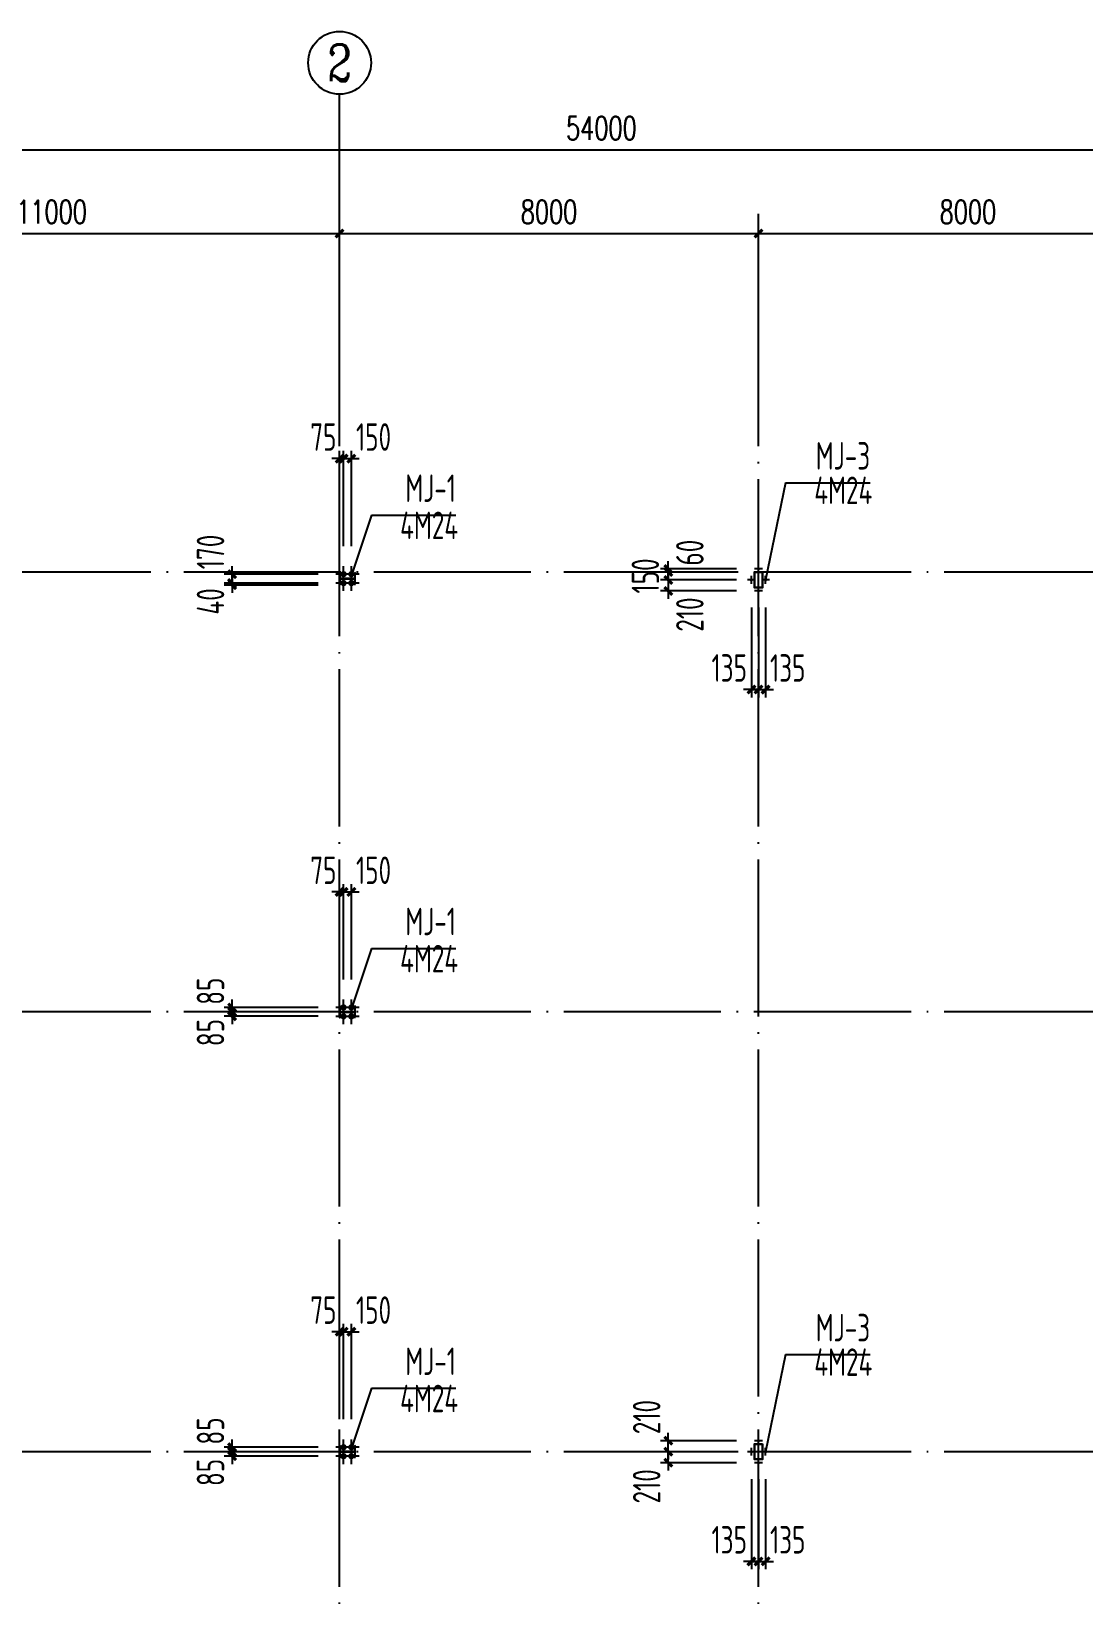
# Model space of a CAD drawing. Extents: x 899043 to 2598688, y -137197 to 211789.
# Drawn here: x 1276270 to 1296366, y 138726 to 168677 of the extents above; entities that cross this region are included whole.
import ezdxf
from ezdxf.enums import TextEntityAlignment as Align

# ---------------------------------------------------------------- set-up
doc = ezdxf.new("R2010")
doc.units = 0
doc.header["$LTSCALE"] = 1500
doc.header["$MEASUREMENT"] = 0
doc.linetypes.add('DASHED', pattern=[0.75, 0.5, -0.25])
doc.linetypes.add('DOTE', pattern=[2.42, 2, -0.2, 0.02, -0.2])
for name, color, linetype in [('AXIS', 3, 'Continuous'), ('AXIS_TEXT', 7, 'Continuous'), ('BOLT', 252, 'Continuous'), ('Boltx', 252, 'DASHED'), ('COLUMN', 2, 'Continuous'), ('DIM', 3, 'Continuous'), ('M_Prof', 2, 'Continuous'), ('TEXT', 7, 'Continuous')]:
    doc.layers.add(name, color=color, linetype=linetype)
doc.styles.add('_TCH_AXIS', font='COMPLEX', dxfattribs={"bigfont": 'GBCBIG'})
doc.styles.add('_TCH_DIM_T3', font='SIMPLEX', dxfattribs={"width": 0.705882, "bigfont": 'GBCBIG'})
doc.styles.add('COMPLEX', font='COMPLEX')
doc.styles.add('TSSD_Dimension', font='Tssdeng.shx', dxfattribs={"width": 0.7, "bigfont": 'hztxt.shx'})
doc.styles.add('TSSD_Label', font='Tssdeng.shx', dxfattribs={"width": 0.7, "bigfont": 'hztxt.shx'})
doc.dimstyles.new('_TCH_ARCH&&150', dxfattribs={"dimtxt": 446.25, "dimasz": 150, "dimexe": 375, "dimexo": 450, "dimgap": 189.375, "dimtad": 1, "dimdec": 0, "dimzin": 0, "dimdsep": 46, "dimtxsty": '_TCH_DIM_T3', "dimblk": 'ARCHTICK', "dimcen": 0.09, "dimclrt": 7, "dimazin": 2, "dimtfac": 1, "dimtdec": 0, "dimtix": 1, "dimtmove": 2, "dimatfit": 3, "dimfxl": 0, "dimtolj": 1, "dimtzin": 0, "dimarcsym": 0})
doc.dimstyles.new('TSSD_150_150', dxfattribs={"dimtxt": 525, "dimasz": 150, "dimexe": 150, "dimexo": 375, "dimgap": 150, "dimtad": 1, "dimdec": 0, "dimzin": 0, "dimdsep": 46, "dimtxsty": 'TSSD_Dimension', "dimblk": 'ARCHTICK', "dimblk1": 'ARCHTICK', "dimblk2": 'ARCHTICK', "dimcen": 0, "dimdle": 150, "dimclrt": 7, "dimadec": 0, "dimazin": 0, "dimtfac": 1, "dimtdec": 0, "dimtix": 1, "dimtmove": 2, "dimatfit": 3, "dimfxl": 0, "dimtolj": 1, "dimtzin": 0, "dimarcsym": 0})

# ---------------------------------------------------------------- blocks, each defined once
blk = doc.blocks.new('_ArchTick')
at = {"color": 0, "linetype": 'ByBlock', "const_width": 0.4}
blk.add_lwpolyline([(-0.5, -0.5), (0.5, 0.5)], dxfattribs=at)
blk = doc.blocks.new('*D198')
at = {"layer": 'AXIS', "color": 0, "lineweight": -2}
for p, q in [((1152829, -40628), (1152829, -37037)), ((1163829, -40628), (1163829, -37037)), ((1152829, -37412), (1163829, -37412))]:
    blk.add_line(p, q, dxfattribs=at)
at = {"layer": 'Defpoints', "color": 0}
for p in [(1163829, -37412), (1152829, -41078), (1163829, -41078)]:
    blk.add_point(p, dxfattribs=at)
at = {"layer": 'AXIS', "color": 0, "lineweight": -2, "xscale": 150, "yscale": 150, "zscale": 150, "rotation": 180}
blk.add_blockref('_ArchTick', (1152829, -37412), dxfattribs=at)
at = {"layer": 'AXIS', "color": 0, "lineweight": -2, "xscale": 150, "yscale": 150, "zscale": 150}
blk.add_blockref('_ArchTick', (1163829, -37412), dxfattribs=at)
at = {"layer": 'AXIS', "color": 7, "insert": (1158329, -36999), "char_height": 446.2, "attachment_point": 5, "style": '_TCH_DIM_T3'}
blk.add_mtext('\\A1;11000', dxfattribs=at)
blk = doc.blocks.new('*D199')
at = {"layer": 'AXIS', "color": 0, "lineweight": -2}
for p, q in [((1163829, -40628), (1163829, -37037)), ((1171829, -40628), (1171829, -37037)), ((1163829, -37412), (1171829, -37412))]:
    blk.add_line(p, q, dxfattribs=at)
at = {"layer": 'Defpoints', "color": 0}
for p in [(1171829, -37412), (1163829, -41078), (1171829, -41078)]:
    blk.add_point(p, dxfattribs=at)
at = {"layer": 'AXIS', "color": 0, "lineweight": -2, "xscale": 150, "yscale": 150, "zscale": 150, "rotation": 180}
blk.add_blockref('_ArchTick', (1163829, -37412), dxfattribs=at)
at = {"layer": 'AXIS', "color": 0, "lineweight": -2, "xscale": 150, "yscale": 150, "zscale": 150}
blk.add_blockref('_ArchTick', (1171829, -37412), dxfattribs=at)
at = {"layer": 'AXIS', "color": 7, "insert": (1167829, -36999), "char_height": 446.2, "attachment_point": 5, "style": '_TCH_DIM_T3'}
blk.add_mtext('\\A1;8000', dxfattribs=at)
blk = doc.blocks.new('*D200')
at = {"layer": 'AXIS', "color": 0, "lineweight": -2}
for p, q in [((1171829, -40628), (1171829, -37037)), ((1179829, -40628), (1179829, -37037)), ((1171829, -37412), (1179829, -37412))]:
    blk.add_line(p, q, dxfattribs=at)
at = {"layer": 'Defpoints', "color": 0}
for p in [(1179829, -37412), (1171829, -41078), (1179829, -41078)]:
    blk.add_point(p, dxfattribs=at)
at = {"layer": 'AXIS', "color": 0, "lineweight": -2, "xscale": 150, "yscale": 150, "zscale": 150, "rotation": 180}
blk.add_blockref('_ArchTick', (1171829, -37412), dxfattribs=at)
at = {"layer": 'AXIS', "color": 0, "lineweight": -2, "xscale": 150, "yscale": 150, "zscale": 150}
blk.add_blockref('_ArchTick', (1179829, -37412), dxfattribs=at)
at = {"layer": 'AXIS', "color": 7, "insert": (1175829, -36999), "char_height": 446.2, "attachment_point": 5, "style": '_TCH_DIM_T3'}
blk.add_mtext('\\A1;8000', dxfattribs=at)
blk = doc.blocks.new('*D203')
at = {"layer": 'AXIS', "color": 0, "lineweight": -2}
for p, q in [((1141829, -40628), (1141829, -35437)), ((1195829, -40628), (1195829, -35437)), ((1141829, -35812), (1195829, -35812))]:
    blk.add_line(p, q, dxfattribs=at)
at = {"layer": 'Defpoints', "color": 0}
for p in [(1195829, -35812), (1141829, -41078), (1195829, -41078)]:
    blk.add_point(p, dxfattribs=at)
at = {"layer": 'AXIS', "color": 0, "lineweight": -2, "xscale": 150, "yscale": 150, "zscale": 150, "rotation": 180}
blk.add_blockref('_ArchTick', (1141829, -35812), dxfattribs=at)
at = {"layer": 'AXIS', "color": 0, "lineweight": -2, "xscale": 150, "yscale": 150, "zscale": 150}
blk.add_blockref('_ArchTick', (1195829, -35812), dxfattribs=at)
at = {"layer": 'AXIS', "color": 7, "insert": (1168829, -35399), "char_height": 446.2, "attachment_point": 5, "style": '_TCH_DIM_T3'}
blk.add_mtext('\\A1;54000', dxfattribs=at)
blk = doc.blocks.new('_AXISO')
blk.add_circle((0, 0), 0.5)
at = {"layer": 'AXIS_TEXT', "style": 'COMPLEX', "width": 1.041667}
blk.add_attdef('A', text='', height=0.56, dxfattribs=at).set_placement((-0.25, -0.28), (0.25, -0.28), align=Align.FIT)
blk = doc.blocks.new('A$C0BB32EA6')
at = {"layer": 'COLUMN'}
for points in [[(30075, 0), (30075, -300), (29925, -300), (29925, 0)], [(30070, -5), (30070, -295), (29930, -295), (29930, -5)], [(30075, -16650), (30075, -16950), (29925, -16950), (29925, -16650)], [(30070, -16655), (30070, -16945), (29930, -16945), (29930, -16655)]]:
    blk.add_lwpolyline(points, close=True, dxfattribs=at)
at = {"layer": 'M_Prof'}
for points in [[(22300, -235), (22300, -15), (22290, -15), (22290, -121), (22010, -121), (22010, -15), (22000, -15), (22000, -235), (22010, -235), (22010, -129), (22290, -129), (22290, -235)], [(22300, -8510), (22300, -8290), (22290, -8290), (22290, -8396), (22010, -8396), (22010, -8290), (22000, -8290), (22000, -8510), (22010, -8510), (22010, -8404), (22290, -8404), (22290, -8510)], [(22300, -16910), (22300, -16690), (22290, -16690), (22290, -16796), (22010, -16796), (22010, -16690), (22000, -16690), (22000, -16910), (22010, -16910), (22010, -16804), (22290, -16804), (22290, -16910)]]:
    blk.add_lwpolyline(points, close=True, dxfattribs=at)
blk = doc.blocks.new('A$C2EA612DB')
at = {"layer": 'M_Prof'}
blk.add_blockref('A$C0BB32EA6', (-54000, 110765), dxfattribs=at)
blk = doc.blocks.new('*D957')
at = {"layer": 'Defpoints', "color": 0}
for p in [(1280104, 141466), (1282122, 141551), (1282122, 141466)]:
    blk.add_point(p, dxfattribs=at)
at = {"layer": 'DIM', "color": 0, "lineweight": -2}
for p, q in [((1280104, 141551), (1280104, 141701)), ((1281747, 141551), (1279954, 141551)), ((1281747, 141466), (1279954, 141466)), ((1280104, 141551), (1280104, 141466)), ((1280104, 141466), (1280104, 141316))]:
    blk.add_line(p, q, dxfattribs=at)
at = {"layer": 'DIM', "color": 0, "lineweight": -2, "xscale": 150, "yscale": 150, "zscale": 150}
for p, rotation in [((1280104, 141551), 270), ((1280104, 141466), 90)]:
    blk.add_blockref('_ArchTick', p, dxfattribs=dict(at, rotation=rotation))
at = {"layer": 'DIM', "color": 7, "insert": (1279691, 141155), "char_height": 525, "attachment_point": 5, "rotation": 90, "style": 'TSSD_Dimension'}
blk.add_mtext('\\A1;85', dxfattribs=at)
blk = doc.blocks.new('*D958')
at = {"layer": 'Defpoints', "color": 0}
for p in [(1282232, 143842), (1282157, 141796), (1282232, 141796)]:
    blk.add_point(p, dxfattribs=at)
at = {"layer": 'DIM', "color": 0, "lineweight": -2}
for p, q in [((1282157, 143842), (1282007, 143842)), ((1282157, 142171), (1282157, 143992)), ((1282157, 143842), (1282232, 143842)), ((1282232, 142171), (1282232, 143992)), ((1282232, 143842), (1282382, 143842))]:
    blk.add_line(p, q, dxfattribs=at)
at = {"layer": 'DIM', "color": 0, "lineweight": -2, "xscale": 150, "yscale": 150, "zscale": 150}
blk.add_blockref('_ArchTick', (1282157, 143842), dxfattribs=at)
at = {"layer": 'DIM', "color": 0, "lineweight": -2, "xscale": 150, "yscale": 150, "zscale": 150, "rotation": 180}
blk.add_blockref('_ArchTick', (1282232, 143842), dxfattribs=at)
at = {"layer": 'DIM', "color": 7, "insert": (1281846, 144255), "char_height": 525, "attachment_point": 5, "style": 'TSSD_Dimension'}
blk.add_mtext('\\A1;75', dxfattribs=at)
blk = doc.blocks.new('*D959')
at = {"layer": 'Defpoints', "color": 0}
for p in [(1282382, 143842), (1282232, 141796), (1282382, 141796)]:
    blk.add_point(p, dxfattribs=at)
at = {"layer": 'DIM', "color": 0, "lineweight": -2}
for p, q in [((1282232, 143842), (1282082, 143842)), ((1282232, 142171), (1282232, 143992)), ((1282232, 143842), (1282382, 143842)), ((1282382, 142171), (1282382, 143992)), ((1282382, 143842), (1282532, 143842))]:
    blk.add_line(p, q, dxfattribs=at)
at = {"layer": 'DIM', "color": 0, "lineweight": -2, "xscale": 150, "yscale": 150, "zscale": 150}
blk.add_blockref('_ArchTick', (1282232, 143842), dxfattribs=at)
at = {"layer": 'DIM', "color": 0, "lineweight": -2, "xscale": 150, "yscale": 150, "zscale": 150, "rotation": 180}
blk.add_blockref('_ArchTick', (1282382, 143842), dxfattribs=at)
at = {"layer": 'DIM', "color": 7, "insert": (1282805, 144255), "char_height": 525, "attachment_point": 5, "style": 'TSSD_Dimension'}
blk.add_mtext('\\A1;150', dxfattribs=at)
blk = doc.blocks.new('*D960')
at = {"layer": 'Defpoints', "color": 0}
for p in [(1280104, 141551), (1282122, 141636), (1282122, 141551)]:
    blk.add_point(p, dxfattribs=at)
at = {"layer": 'DIM', "color": 0, "lineweight": -2}
for p, q in [((1280104, 141636), (1280104, 141786)), ((1281747, 141636), (1279954, 141636)), ((1281747, 141551), (1279954, 141551)), ((1280104, 141636), (1280104, 141551)), ((1280104, 141551), (1280104, 141401))]:
    blk.add_line(p, q, dxfattribs=at)
at = {"layer": 'DIM', "color": 0, "lineweight": -2, "xscale": 150, "yscale": 150, "zscale": 150}
for p, rotation in [((1280104, 141636), 270), ((1280104, 141551), 90)]:
    blk.add_blockref('_ArchTick', p, dxfattribs=dict(at, rotation=rotation))
at = {"layer": 'DIM', "color": 7, "insert": (1279691, 141946), "char_height": 525, "attachment_point": 5, "rotation": 90, "style": 'TSSD_Dimension'}
blk.add_mtext('\\A1;85', dxfattribs=at)
blk = doc.blocks.new('*D1235')
at = {"layer": 'Defpoints', "color": 0}
for p in [(1280104, 149866), (1282122, 149951), (1282122, 149866)]:
    blk.add_point(p, dxfattribs=at)
at = {"layer": 'DIM', "color": 0, "lineweight": -2}
for p, q in [((1280104, 149951), (1280104, 150101)), ((1281747, 149951), (1279954, 149951)), ((1281747, 149866), (1279954, 149866)), ((1280104, 149951), (1280104, 149866)), ((1280104, 149866), (1280104, 149716))]:
    blk.add_line(p, q, dxfattribs=at)
at = {"layer": 'DIM', "color": 0, "lineweight": -2, "xscale": 150, "yscale": 150, "zscale": 150}
for p, rotation in [((1280104, 149951), 270), ((1280104, 149866), 90)]:
    blk.add_blockref('_ArchTick', p, dxfattribs=dict(at, rotation=rotation))
at = {"layer": 'DIM', "color": 7, "insert": (1279691, 149555), "char_height": 525, "attachment_point": 5, "rotation": 90, "style": 'TSSD_Dimension'}
blk.add_mtext('\\A1;85', dxfattribs=at)
blk = doc.blocks.new('*D1236')
at = {"layer": 'Defpoints', "color": 0}
for p in [(1282232, 152242), (1282157, 150196), (1282232, 150196)]:
    blk.add_point(p, dxfattribs=at)
at = {"layer": 'DIM', "color": 0, "lineweight": -2}
for p, q in [((1282157, 152242), (1282007, 152242)), ((1282157, 150571), (1282157, 152392)), ((1282157, 152242), (1282232, 152242)), ((1282232, 150571), (1282232, 152392)), ((1282232, 152242), (1282382, 152242))]:
    blk.add_line(p, q, dxfattribs=at)
at = {"layer": 'DIM', "color": 0, "lineweight": -2, "xscale": 150, "yscale": 150, "zscale": 150}
blk.add_blockref('_ArchTick', (1282157, 152242), dxfattribs=at)
at = {"layer": 'DIM', "color": 0, "lineweight": -2, "xscale": 150, "yscale": 150, "zscale": 150, "rotation": 180}
blk.add_blockref('_ArchTick', (1282232, 152242), dxfattribs=at)
at = {"layer": 'DIM', "color": 7, "insert": (1281846, 152655), "char_height": 525, "attachment_point": 5, "style": 'TSSD_Dimension'}
blk.add_mtext('\\A1;75', dxfattribs=at)
blk = doc.blocks.new('*D1237')
at = {"layer": 'Defpoints', "color": 0}
for p in [(1282382, 152242), (1282232, 150196), (1282382, 150196)]:
    blk.add_point(p, dxfattribs=at)
at = {"layer": 'DIM', "color": 0, "lineweight": -2}
for p, q in [((1282232, 152242), (1282082, 152242)), ((1282232, 150571), (1282232, 152392)), ((1282232, 152242), (1282382, 152242)), ((1282382, 150571), (1282382, 152392)), ((1282382, 152242), (1282532, 152242))]:
    blk.add_line(p, q, dxfattribs=at)
at = {"layer": 'DIM', "color": 0, "lineweight": -2, "xscale": 150, "yscale": 150, "zscale": 150}
blk.add_blockref('_ArchTick', (1282232, 152242), dxfattribs=at)
at = {"layer": 'DIM', "color": 0, "lineweight": -2, "xscale": 150, "yscale": 150, "zscale": 150, "rotation": 180}
blk.add_blockref('_ArchTick', (1282382, 152242), dxfattribs=at)
at = {"layer": 'DIM', "color": 7, "insert": (1282805, 152655), "char_height": 525, "attachment_point": 5, "style": 'TSSD_Dimension'}
blk.add_mtext('\\A1;150', dxfattribs=at)
blk = doc.blocks.new('*D1238')
at = {"layer": 'Defpoints', "color": 0}
for p in [(1280104, 149951), (1282122, 150036), (1282122, 149951)]:
    blk.add_point(p, dxfattribs=at)
at = {"layer": 'DIM', "color": 0, "lineweight": -2}
for p, q in [((1280104, 150036), (1280104, 150186)), ((1281747, 150036), (1279954, 150036)), ((1281747, 149951), (1279954, 149951)), ((1280104, 150036), (1280104, 149951)), ((1280104, 149951), (1280104, 149801))]:
    blk.add_line(p, q, dxfattribs=at)
at = {"layer": 'DIM', "color": 0, "lineweight": -2, "xscale": 150, "yscale": 150, "zscale": 150}
for p, rotation in [((1280104, 150036), 270), ((1280104, 149951), 90)]:
    blk.add_blockref('_ArchTick', p, dxfattribs=dict(at, rotation=rotation))
at = {"layer": 'DIM', "color": 7, "insert": (1279691, 150346), "char_height": 525, "attachment_point": 5, "rotation": 90, "style": 'TSSD_Dimension'}
blk.add_mtext('\\A1;85', dxfattribs=at)
blk = doc.blocks.new('*D1063')
at = {"layer": 'Defpoints', "color": 0}
for p in [(1282232, 160517), (1282157, 158471), (1282232, 158471)]:
    blk.add_point(p, dxfattribs=at)
at = {"layer": 'DIM', "color": 0, "lineweight": -2}
for p, q in [((1282157, 158846), (1282157, 160667)), ((1282232, 158846), (1282232, 160667)), ((1282157, 160517), (1282007, 160517)), ((1282157, 160517), (1282232, 160517)), ((1282232, 160517), (1282382, 160517))]:
    blk.add_line(p, q, dxfattribs=at)
at = {"layer": 'DIM', "color": 0, "lineweight": -2, "xscale": 150, "yscale": 150, "zscale": 150}
blk.add_blockref('_ArchTick', (1282157, 160517), dxfattribs=at)
at = {"layer": 'DIM', "color": 0, "lineweight": -2, "xscale": 150, "yscale": 150, "zscale": 150, "rotation": 180}
blk.add_blockref('_ArchTick', (1282232, 160517), dxfattribs=at)
at = {"layer": 'DIM', "color": 7, "insert": (1281846, 160930), "char_height": 525, "attachment_point": 5, "style": 'TSSD_Dimension'}
blk.add_mtext('\\A1;75', dxfattribs=at)
blk = doc.blocks.new('*D1064')
at = {"layer": 'Defpoints', "color": 0}
for p in [(1282382, 160517), (1282232, 158471), (1282382, 158471)]:
    blk.add_point(p, dxfattribs=at)
at = {"layer": 'DIM', "color": 0, "lineweight": -2}
for p, q in [((1282232, 158846), (1282232, 160667)), ((1282382, 158846), (1282382, 160667)), ((1282232, 160517), (1282082, 160517)), ((1282232, 160517), (1282382, 160517)), ((1282382, 160517), (1282532, 160517))]:
    blk.add_line(p, q, dxfattribs=at)
at = {"layer": 'DIM', "color": 0, "lineweight": -2, "xscale": 150, "yscale": 150, "zscale": 150}
blk.add_blockref('_ArchTick', (1282232, 160517), dxfattribs=at)
at = {"layer": 'DIM', "color": 0, "lineweight": -2, "xscale": 150, "yscale": 150, "zscale": 150, "rotation": 180}
blk.add_blockref('_ArchTick', (1282382, 160517), dxfattribs=at)
at = {"layer": 'DIM', "color": 7, "insert": (1282805, 160930), "char_height": 525, "attachment_point": 5, "style": 'TSSD_Dimension'}
blk.add_mtext('\\A1;150', dxfattribs=at)
blk = doc.blocks.new('*D1065')
at = {"layer": 'Defpoints', "color": 0}
for p in [(1282122, 158311), (1280104, 158141), (1282122, 158141)]:
    blk.add_point(p, dxfattribs=at)
at = {"layer": 'DIM', "color": 0, "lineweight": -2}
for p, q in [((1280104, 158311), (1280104, 158461)), ((1281747, 158311), (1279954, 158311)), ((1280104, 158311), (1280104, 158141)), ((1281747, 158141), (1279954, 158141)), ((1280104, 158141), (1280104, 157991))]:
    blk.add_line(p, q, dxfattribs=at)
at = {"layer": 'DIM', "color": 0, "lineweight": -2, "xscale": 150, "yscale": 150, "zscale": 150}
for p, rotation in [((1280104, 158311), 270), ((1280104, 158141), 90)]:
    blk.add_blockref('_ArchTick', p, dxfattribs=dict(at, rotation=rotation))
at = {"layer": 'DIM', "color": 7, "insert": (1279691, 158734), "char_height": 525, "attachment_point": 5, "rotation": 90, "style": 'TSSD_Dimension'}
blk.add_mtext('\\A1;170', dxfattribs=at)
blk = doc.blocks.new('*D1075')
at = {"layer": 'Defpoints', "color": 0}
for p in [(1280104, 158101), (1282122, 158141), (1282122, 158101)]:
    blk.add_point(p, dxfattribs=at)
at = {"layer": 'DIM', "color": 0, "lineweight": -2}
for p, q in [((1280104, 158141), (1280104, 158291)), ((1281747, 158141), (1279954, 158141)), ((1281747, 158101), (1279954, 158101)), ((1280104, 158141), (1280104, 158101)), ((1280104, 158101), (1280104, 157951))]:
    blk.add_line(p, q, dxfattribs=at)
at = {"layer": 'DIM', "color": 0, "lineweight": -2, "xscale": 150, "yscale": 150, "zscale": 150}
for p, rotation in [((1280104, 158141), 270), ((1280104, 158101), 90)]:
    blk.add_blockref('_ArchTick', p, dxfattribs=dict(at, rotation=rotation))
at = {"layer": 'DIM', "color": 7, "insert": (1279691, 157790), "char_height": 525, "attachment_point": 5, "rotation": 90, "style": 'TSSD_Dimension'}
blk.add_mtext('\\A1;40', dxfattribs=at)
blk = doc.blocks.new('*D1001')
at = {"layer": 'Defpoints', "color": 0}
for p in [(1288434, 158351), (1290111, 158411), (1290111, 158351)]:
    blk.add_point(p, dxfattribs=at)
at = {"layer": 'DIM', "color": 0, "lineweight": -2}
for p, q in [((1288434, 158411), (1288434, 158561)), ((1289736, 158411), (1288284, 158411)), ((1289736, 158351), (1288284, 158351)), ((1288434, 158411), (1288434, 158351)), ((1288434, 158351), (1288434, 158201))]:
    blk.add_line(p, q, dxfattribs=at)
at = {"layer": 'DIM', "color": 0, "lineweight": -2, "xscale": 150, "yscale": 150, "zscale": 150}
for p, rotation in [((1288434, 158411), 270), ((1288434, 158351), 90)]:
    blk.add_blockref('_ArchTick', p, dxfattribs=dict(at, rotation=rotation))
at = {"layer": 'DIM', "color": 7, "insert": (1288846, 158721), "char_height": 525, "attachment_point": 5, "rotation": 90, "style": 'TSSD_Dimension'}
blk.add_mtext('\\A1;60', dxfattribs=at)
blk = doc.blocks.new('*D1002')
at = {"layer": 'Defpoints', "color": 0}
for p in [(1288434, 158201), (1290111, 158351), (1290111, 158201)]:
    blk.add_point(p, dxfattribs=at)
at = {"layer": 'DIM', "color": 0, "lineweight": -2}
for p, q in [((1288434, 158351), (1288434, 158501)), ((1289736, 158351), (1288284, 158351)), ((1289736, 158201), (1288284, 158201)), ((1288434, 158351), (1288434, 158201)), ((1288434, 158201), (1288434, 158051))]:
    blk.add_line(p, q, dxfattribs=at)
at = {"layer": 'DIM', "color": 0, "lineweight": -2, "xscale": 150, "yscale": 150, "zscale": 150}
for p, rotation in [((1288434, 158351), 270), ((1288434, 158201), 90)]:
    blk.add_blockref('_ArchTick', p, dxfattribs=dict(at, rotation=rotation))
at = {"layer": 'DIM', "color": 7, "insert": (1287996, 158276), "char_height": 525, "attachment_point": 5, "rotation": 90, "style": 'TSSD_Dimension'}
blk.add_mtext('\\A1;150', dxfattribs=at)
blk = doc.blocks.new('*D1003')
at = {"layer": 'Defpoints', "color": 0}
for p in [(1290111, 158201), (1288434, 157991), (1290111, 157991)]:
    blk.add_point(p, dxfattribs=at)
at = {"layer": 'DIM', "color": 0, "lineweight": -2}
for p, q in [((1289736, 158201), (1288284, 158201)), ((1288434, 158201), (1288434, 158351)), ((1288434, 158201), (1288434, 157991)), ((1289736, 157991), (1288284, 157991)), ((1288434, 157991), (1288434, 157841))]:
    blk.add_line(p, q, dxfattribs=at)
at = {"layer": 'DIM', "color": 0, "lineweight": -2, "xscale": 150, "yscale": 150, "zscale": 150}
for p, rotation in [((1288434, 158201), 270), ((1288434, 157991), 90)]:
    blk.add_blockref('_ArchTick', p, dxfattribs=dict(at, rotation=rotation))
at = {"layer": 'DIM', "color": 7, "insert": (1288846, 157539), "char_height": 525, "attachment_point": 5, "rotation": 90, "style": 'TSSD_Dimension'}
blk.add_mtext('\\A1;210', dxfattribs=at)
blk = doc.blocks.new('*D1004')
at = {"layer": 'Defpoints', "color": 0}
for p in [(1290022, 158051), (1290157, 158051), (1290157, 156106)]:
    blk.add_point(p, dxfattribs=at)
at = {"layer": 'DIM', "color": 0, "lineweight": -2}
for p, q in [((1290022, 157676), (1290022, 155956)), ((1290157, 157676), (1290157, 155956)), ((1290022, 156106), (1289872, 156106)), ((1290022, 156106), (1290157, 156106)), ((1290157, 156106), (1290307, 156106))]:
    blk.add_line(p, q, dxfattribs=at)
at = {"layer": 'DIM', "color": 0, "lineweight": -2, "xscale": 150, "yscale": 150, "zscale": 150}
blk.add_blockref('_ArchTick', (1290022, 156106), dxfattribs=at)
at = {"layer": 'DIM', "color": 0, "lineweight": -2, "xscale": 150, "yscale": 150, "zscale": 150, "rotation": 180}
blk.add_blockref('_ArchTick', (1290157, 156106), dxfattribs=at)
at = {"layer": 'DIM', "color": 7, "insert": (1289598, 156519), "char_height": 525, "attachment_point": 5, "style": 'TSSD_Dimension'}
blk.add_mtext('\\A1;135', dxfattribs=at)
blk = doc.blocks.new('*D1005')
at = {"layer": 'Defpoints', "color": 0}
for p in [(1290157, 158051), (1290292, 158051), (1290292, 156106)]:
    blk.add_point(p, dxfattribs=at)
at = {"layer": 'DIM', "color": 0, "lineweight": -2}
for p, q in [((1290157, 157676), (1290157, 155956)), ((1290292, 157676), (1290292, 155956)), ((1290157, 156106), (1290007, 156106)), ((1290157, 156106), (1290292, 156106)), ((1290292, 156106), (1290442, 156106))]:
    blk.add_line(p, q, dxfattribs=at)
at = {"layer": 'DIM', "color": 0, "lineweight": -2, "xscale": 150, "yscale": 150, "zscale": 150}
blk.add_blockref('_ArchTick', (1290157, 156106), dxfattribs=at)
at = {"layer": 'DIM', "color": 0, "lineweight": -2, "xscale": 150, "yscale": 150, "zscale": 150, "rotation": 180}
blk.add_blockref('_ArchTick', (1290292, 156106), dxfattribs=at)
at = {"layer": 'DIM', "color": 7, "insert": (1290715, 156519), "char_height": 525, "attachment_point": 5, "style": 'TSSD_Dimension'}
blk.add_mtext('\\A1;135', dxfattribs=at)
blk = doc.blocks.new('*D969')
at = {"layer": 'Defpoints', "color": 0}
for p in [(1288434, 141551), (1290111, 141551), (1290111, 141341)]:
    blk.add_point(p, dxfattribs=at)
at = {"layer": 'DIM', "color": 0, "lineweight": -2}
for p, q in [((1288434, 141551), (1288434, 141701)), ((1289736, 141551), (1288284, 141551)), ((1288434, 141341), (1288434, 141551)), ((1289736, 141341), (1288284, 141341)), ((1288434, 141341), (1288434, 141191))]:
    blk.add_line(p, q, dxfattribs=at)
at = {"layer": 'DIM', "color": 0, "lineweight": -2, "xscale": 150, "yscale": 150, "zscale": 150}
for p, rotation in [((1288434, 141551), 270), ((1288434, 141341), 90)]:
    blk.add_blockref('_ArchTick', p, dxfattribs=dict(at, rotation=rotation))
at = {"layer": 'DIM', "color": 7, "insert": (1288021, 140889), "char_height": 525, "attachment_point": 5, "rotation": 90, "style": 'TSSD_Dimension'}
blk.add_mtext('\\A1;210', dxfattribs=at)
blk = doc.blocks.new('*D970')
at = {"layer": 'Defpoints', "color": 0}
for p in [(1288434, 141761), (1290111, 141761), (1290111, 141551)]:
    blk.add_point(p, dxfattribs=at)
at = {"layer": 'DIM', "color": 0, "lineweight": -2}
for p, q in [((1289736, 141761), (1288284, 141761)), ((1288434, 141761), (1288434, 141911)), ((1288434, 141551), (1288434, 141761)), ((1289736, 141551), (1288284, 141551)), ((1288434, 141551), (1288434, 141401))]:
    blk.add_line(p, q, dxfattribs=at)
at = {"layer": 'DIM', "color": 0, "lineweight": -2, "xscale": 150, "yscale": 150, "zscale": 150}
for p, rotation in [((1288434, 141761), 270), ((1288434, 141551), 90)]:
    blk.add_blockref('_ArchTick', p, dxfattribs=dict(at, rotation=rotation))
at = {"layer": 'DIM', "color": 7, "insert": (1288021, 142212), "char_height": 525, "attachment_point": 5, "rotation": 90, "style": 'TSSD_Dimension'}
blk.add_mtext('\\A1;210', dxfattribs=at)
blk = doc.blocks.new('*D971')
at = {"layer": 'Defpoints', "color": 0}
for p in [(1290022, 141401), (1290157, 141401), (1290157, 139456)]:
    blk.add_point(p, dxfattribs=at)
at = {"layer": 'DIM', "color": 0, "lineweight": -2}
for p, q in [((1290022, 141026), (1290022, 139306)), ((1290157, 141026), (1290157, 139306)), ((1290022, 139456), (1289872, 139456)), ((1290022, 139456), (1290157, 139456)), ((1290157, 139456), (1290307, 139456))]:
    blk.add_line(p, q, dxfattribs=at)
at = {"layer": 'DIM', "color": 0, "lineweight": -2, "xscale": 150, "yscale": 150, "zscale": 150}
blk.add_blockref('_ArchTick', (1290022, 139456), dxfattribs=at)
at = {"layer": 'DIM', "color": 0, "lineweight": -2, "xscale": 150, "yscale": 150, "zscale": 150, "rotation": 180}
blk.add_blockref('_ArchTick', (1290157, 139456), dxfattribs=at)
at = {"layer": 'DIM', "color": 7, "insert": (1289598, 139869), "char_height": 525, "attachment_point": 5, "style": 'TSSD_Dimension'}
blk.add_mtext('\\A1;135', dxfattribs=at)
blk = doc.blocks.new('*D972')
at = {"layer": 'Defpoints', "color": 0}
for p in [(1290157, 141401), (1290292, 141401), (1290292, 139456)]:
    blk.add_point(p, dxfattribs=at)
at = {"layer": 'DIM', "color": 0, "lineweight": -2}
for p, q in [((1290157, 141026), (1290157, 139306)), ((1290292, 141026), (1290292, 139306)), ((1290157, 139456), (1290007, 139456)), ((1290157, 139456), (1290292, 139456)), ((1290292, 139456), (1290442, 139456))]:
    blk.add_line(p, q, dxfattribs=at)
at = {"layer": 'DIM', "color": 0, "lineweight": -2, "xscale": 150, "yscale": 150, "zscale": 150}
blk.add_blockref('_ArchTick', (1290157, 139456), dxfattribs=at)
at = {"layer": 'DIM', "color": 0, "lineweight": -2, "xscale": 150, "yscale": 150, "zscale": 150, "rotation": 180}
blk.add_blockref('_ArchTick', (1290292, 139456), dxfattribs=at)
at = {"layer": 'DIM', "color": 7, "insert": (1290715, 139869), "char_height": 525, "attachment_point": 5, "style": 'TSSD_Dimension'}
blk.add_mtext('\\A1;135', dxfattribs=at)
blk = doc.blocks.new('A$C5AF141BB')
at = {"layer": 'AXIS'}
blk.add_line((0, 123526.9), (0, 128526.3), dxfattribs=at)
at = {"layer": 'AXIS', "color": 253, "linetype": 'DOTE'}
for p, q in [((0, -5247.5), (0, 123526.9)), ((8000, -5247.5), (8000, 123526.9)), ((36323.2, 119400), (-26262.1, 119400)), ((36323.2, 111000), (-26941.1, 111000)), ((36323.2, 102600), (-26262.1, 102600))]:
    blk.add_line(p, q, dxfattribs=at)
at = {"layer": 'AXIS'}
ref = blk.add_blockref('_AXISO', (0, 129126.3), dxfattribs=dict(at, xscale=1200, yscale=1200, zscale=1200))
ref.add_attrib('A', '2', dxfattribs={"layer": 'AXIS_TEXT', "height": 698.9, "style": '_TCH_AXIS'}).set_placement((-233, 128776.9), (233, 128776.9), align=Align.FIT)
for p1, p2, distance, picture, middle in [((-22000, 122199.9), (32000, 122199.9), 5265.9, '*D203', (5000, 127878.4)), ((-11000, 122199.9), (0, 122199.9), 3665.9, '*D198', (-5500, 126278.4)), ((0, 122199.9), (8000, 122199.9), 3665.9, '*D199', (4000, 126278.4)), ((8000, 122199.9), (16000, 122199.9), 3665.9, '*D200', (12000, 126278.4))]:
    dim = blk.add_aligned_dim(p1=p1, p2=p2, distance=distance, dimstyle='_TCH_ARCH&&150', dxfattribs=at)
    dim.commit()
    dim.dimension.update_dxf_attribs({"geometry": picture, "text_midpoint": middle, "insert": (-1163829.4, 163277.5)})

msp = doc.modelspace()

# ---------------------------------------------------------------- linework, layer by layer
at = {"layer": 'BOLT'}
for p, q in [((1290156.5, 158335.6), (1290156.5, 158485.6)), ((1290096.5, 158200.6), (1289946.5, 158200.6)), ((1290021.5, 158125.6), (1290021.5, 158275.6)), ((1290231.5, 158410.6), (1290081.5, 158410.6)), ((1290366.5, 158200.6), (1290216.5, 158200.6)), ((1290291.5, 158125.6), (1290291.5, 158275.6)), ((1290231.5, 157990.6), (1290081.5, 157990.6)), ((1290156.5, 157915.6), (1290156.5, 158065.6)), ((1290231.5, 141760.6), (1290081.5, 141760.6)), ((1290156.5, 141685.6), (1290156.5, 141835.6)), ((1290096.5, 141550.6), (1289946.5, 141550.6)), ((1290021.5, 141475.6), (1290021.5, 141625.6)), ((1290156.5, 141265.6), (1290156.5, 141415.6)), ((1290366.5, 141550.6), (1290216.5, 141550.6)), ((1290291.5, 141475.6), (1290291.5, 141625.6)), ((1290231.5, 141340.6), (1290081.5, 141340.6))]:
    msp.add_line(p, q, dxfattribs=at)
at = {"layer": 'BOLT', "const_width": 30}
for points in [[(1290021.5, 158215.6, 1), (1290021.5, 158185.6, 1)], [(1290156.5, 158425.6, 1), (1290156.5, 158395.6, 1)], [(1290291.5, 158215.6, 1), (1290291.5, 158185.6, 1)], [(1290156.5, 158005.6, 1), (1290156.5, 157975.6, 1)], [(1290156.5, 141775.6, 1), (1290156.5, 141745.6, 1)], [(1290021.5, 141565.6, 1), (1290021.5, 141535.6, 1)], [(1290156.5, 141355.6, 1), (1290156.5, 141325.6, 1)], [(1290291.5, 141565.6, 1), (1290291.5, 141535.6, 1)]]:
    msp.add_lwpolyline(points, format="xyb", close=True, dxfattribs=at)
at = {"layer": 'Boltx'}
for p, q in [((1282231.5, 158160.6), (1282231.5, 158460.6)), ((1282381.5, 158160.6), (1282381.5, 158460.6)), ((1282381.5, 158310.6), (1282081.5, 158310.6)), ((1282531.5, 158310.6), (1282231.5, 158310.6)), ((1282231.5, 157990.6), (1282231.5, 158290.6)), ((1282381.5, 157990.6), (1282381.5, 158290.6)), ((1282381.5, 158140.6), (1282081.5, 158140.6)), ((1282531.5, 158140.6), (1282231.5, 158140.6)), ((1282231.5, 149885.6), (1282231.5, 150185.6)), ((1282381.5, 149885.6), (1282381.5, 150185.6)), ((1282381.5, 150035.6), (1282081.5, 150035.6)), ((1282381.5, 149865.6), (1282081.5, 149865.6)), ((1282531.5, 150035.6), (1282231.5, 150035.6)), ((1282231.5, 149715.6), (1282231.5, 150015.6)), ((1282531.5, 149865.6), (1282231.5, 149865.6)), ((1282381.5, 149715.6), (1282381.5, 150015.6)), ((1282231.5, 141485.6), (1282231.5, 141785.6)), ((1282381.5, 141485.6), (1282381.5, 141785.6)), ((1282381.5, 141635.6), (1282081.5, 141635.6)), ((1282381.5, 141465.6), (1282081.5, 141465.6)), ((1282531.5, 141635.6), (1282231.5, 141635.6)), ((1282231.5, 141315.6), (1282231.5, 141615.6)), ((1282531.5, 141465.6), (1282231.5, 141465.6)), ((1282381.5, 141315.6), (1282381.5, 141615.6))]:
    msp.add_line(p, q, dxfattribs=at)
for points in [[(1282231.5, 158340.6, 60, 60, 1), (1282231.5, 158280.6, 60, 60, 1)], [(1282231.5, 158170.6, 60, 60, 1), (1282231.5, 158110.6, 60, 60, 1)], [(1282381.5, 158340.6, 60, 60, 1), (1282381.5, 158280.6, 60, 60, 1)], [(1282381.5, 158170.6, 60, 60, 1), (1282381.5, 158110.6, 60, 60, 1)], [(1282231.5, 150065.6, 60, 60, 1), (1282231.5, 150005.6, 60, 60, 1)], [(1282381.5, 150065.6, 60, 60, 1), (1282381.5, 150005.6, 60, 60, 1)], [(1282231.5, 149895.6, 60, 60, 1), (1282231.5, 149835.6, 60, 60, 1)], [(1282381.5, 149895.6, 60, 60, 1), (1282381.5, 149835.6, 60, 60, 1)], [(1282231.5, 141665.6, 60, 60, 1), (1282231.5, 141605.6, 60, 60, 1)], [(1282381.5, 141665.6, 60, 60, 1), (1282381.5, 141605.6, 60, 60, 1)], [(1282231.5, 141495.6, 60, 60, 1), (1282231.5, 141435.6, 60, 60, 1)], [(1282381.5, 141495.6, 60, 60, 1), (1282381.5, 141435.6, 60, 60, 1)]]:
    msp.add_lwpolyline(points, format="xyseb", close=True, dxfattribs=at)
at = {"layer": 'TEXT'}
for p, q in [((1290674.1, 160056.3), (1290291.5, 158200.6)), ((1290674.1, 160056.3), (1292289.3, 160056.3)), ((1282764.1, 159438.5), (1282381.5, 158290.6)), ((1282764.1, 159438.5), (1284379.3, 159438.5)), ((1282764.1, 151163.5), (1282381.5, 150015.6)), ((1282764.1, 151163.5), (1284379.3, 151163.5)), ((1290674.1, 143406.3), (1290291.5, 141550.6)), ((1290674.1, 143406.3), (1292289.3, 143406.3)), ((1282764.1, 142763.5), (1282381.5, 141615.6)), ((1282764.1, 142763.5), (1284379.3, 142763.5))]:
    msp.add_line(p, q, dxfattribs=at)

# ---------------------------------------------------------------- block references
at = {"layer": 'AXIS'}
for name, p in [('A$C5AF141BB', (1282156.5, 38950.6)), ('A$C2EA612DB', (1314156.5, 47585.6))]:
    msp.add_blockref(name, p, dxfattribs=at)

# ---------------------------------------------------------------- texts
at = {"layer": 'TEXT', "style": 'TSSD_Label', "width": 0.7}
for s, p in [('MJ-3', (1292289.3, 160150)), ('4M24', (1292330.2, 159491.7)), ('MJ-3', (1292289.3, 143500)), ('4M24', (1292330.2, 142841.7))]:
    msp.add_text(s, height=525, rotation=0, dxfattribs=at).set_placement(p, align=Align.BOTTOM_RIGHT)
for s, p in [('MJ-1', (1284379.3, 159532.3)), ('4M24', (1284420.2, 158822.3)), ('MJ-1', (1284379.3, 151257.3)), ('4M24', (1284420.2, 150547.3)), ('MJ-1', (1284379.3, 142857.3)), ('4M24', (1284420.2, 142147.3))]:
    msp.add_text(s, height=525, dxfattribs=at).set_placement(p, align=Align.BOTTOM_RIGHT)

# ---------------------------------------------------------------- dimensions: what is measured, and where the dimension line sits
at = {"layer": 'DIM'}
for base, p1, p2, angle, picture, middle in [((1282231.5, 160517.4), (1282156.5, 158470.5), (1282231.5, 158470.5), 180, '*D1063', (1281846.2, 160929.9)), ((1282381.5, 160517.4), (1282231.5, 158470.5), (1282381.5, 158470.5), 180, '*D1064', (1282804.9, 160929.9)), ((1280103.8, 158140.6), (1282122.5, 158310.6), (1282122.5, 158140.6), 270, '*D1065', (1279691.3, 158734)), ((1288433.8, 158350.6), (1290110.8, 158410.6), (1290110.8, 158350.6), 270, '*D1001', (1288846.3, 158720.9)), ((1288433.8, 158200.6), (1290110.8, 158350.6), (1290110.8, 158200.6), 270, '*D1002', (1287996.3, 158275.6)), ((1280103.8, 158100.6), (1282122.5, 158140.6), (1282122.5, 158100.6), 270, '*D1075', (1279691.3, 157790.3)), ((1288433.8, 157990.6), (1290110.8, 158200.6), (1290110.8, 157990.6), 270, '*D1003', (1288846.3, 157539)), ((1282231.5, 152242.4), (1282156.5, 150195.5), (1282231.5, 150195.5), 180, '*D1236', (1281846.2, 152654.9)), ((1282381.5, 152242.4), (1282231.5, 150195.5), (1282381.5, 150195.5), 180, '*D1237', (1282804.9, 152654.9)), ((1280103.8, 149950.6), (1282122.5, 150035.6), (1282122.5, 149950.6), 270, '*D1238', (1279691.3, 150345.9)), ((1280103.8, 149865.6), (1282122.5, 149950.6), (1282122.5, 149865.6), 270, '*D1235', (1279691.3, 149555.3)), ((1282231.5, 143842.4), (1282156.5, 141795.5), (1282231.5, 141795.5), 180, '*D958', (1281846.2, 144254.9)), ((1282381.5, 143842.4), (1282231.5, 141795.5), (1282381.5, 141795.5), 180, '*D959', (1282804.9, 144254.9)), ((1288433.8, 141760.6), (1290110.8, 141550.6), (1290110.8, 141760.6), 90.00001, '*D970', (1288021.3, 142212.2)), ((1280103.8, 141550.6), (1282122.5, 141635.6), (1282122.5, 141550.6), 270, '*D960', (1279691.3, 141945.9)), ((1280103.8, 141465.6), (1282122.5, 141550.6), (1282122.5, 141465.6), 270, '*D957', (1279691.3, 141155.3)), ((1288433.8, 141550.6), (1290110.8, 141340.6), (1290110.8, 141550.6), 90.00001, '*D969', (1288021.3, 140889))]:
    dim = msp.add_linear_dim(base=base, p1=p1, p2=p2, angle=angle, dimstyle='TSSD_150_150', dxfattribs=at)
    dim.commit()
    dim.dimension.update_dxf_attribs({"geometry": picture, "text_midpoint": middle, "dimtype": 160})
for base, p1, p2, picture, middle in [((1290156.5, 156106.2), (1290021.5, 158050.6), (1290156.5, 158050.6), '*D1004', (1289598.2, 156518.7)), ((1290291.5, 156106.2), (1290156.5, 158050.6), (1290291.5, 158050.6), '*D1005', (1290714.9, 156518.7)), ((1290156.5, 139456.2), (1290021.5, 141400.6), (1290156.5, 141400.6), '*D971', (1289598.2, 139868.7)), ((1290291.5, 139456.2), (1290156.5, 141400.6), (1290291.5, 141400.6), '*D972', (1290714.9, 139868.7))]:
    dim = msp.add_linear_dim(base=base, p1=p1, p2=p2, dimstyle='TSSD_150_150', dxfattribs=at)
    dim.commit()
    dim.dimension.update_dxf_attribs({"geometry": picture, "text_midpoint": middle, "dimtype": 160})

doc.saveas('drawing.dxf')
